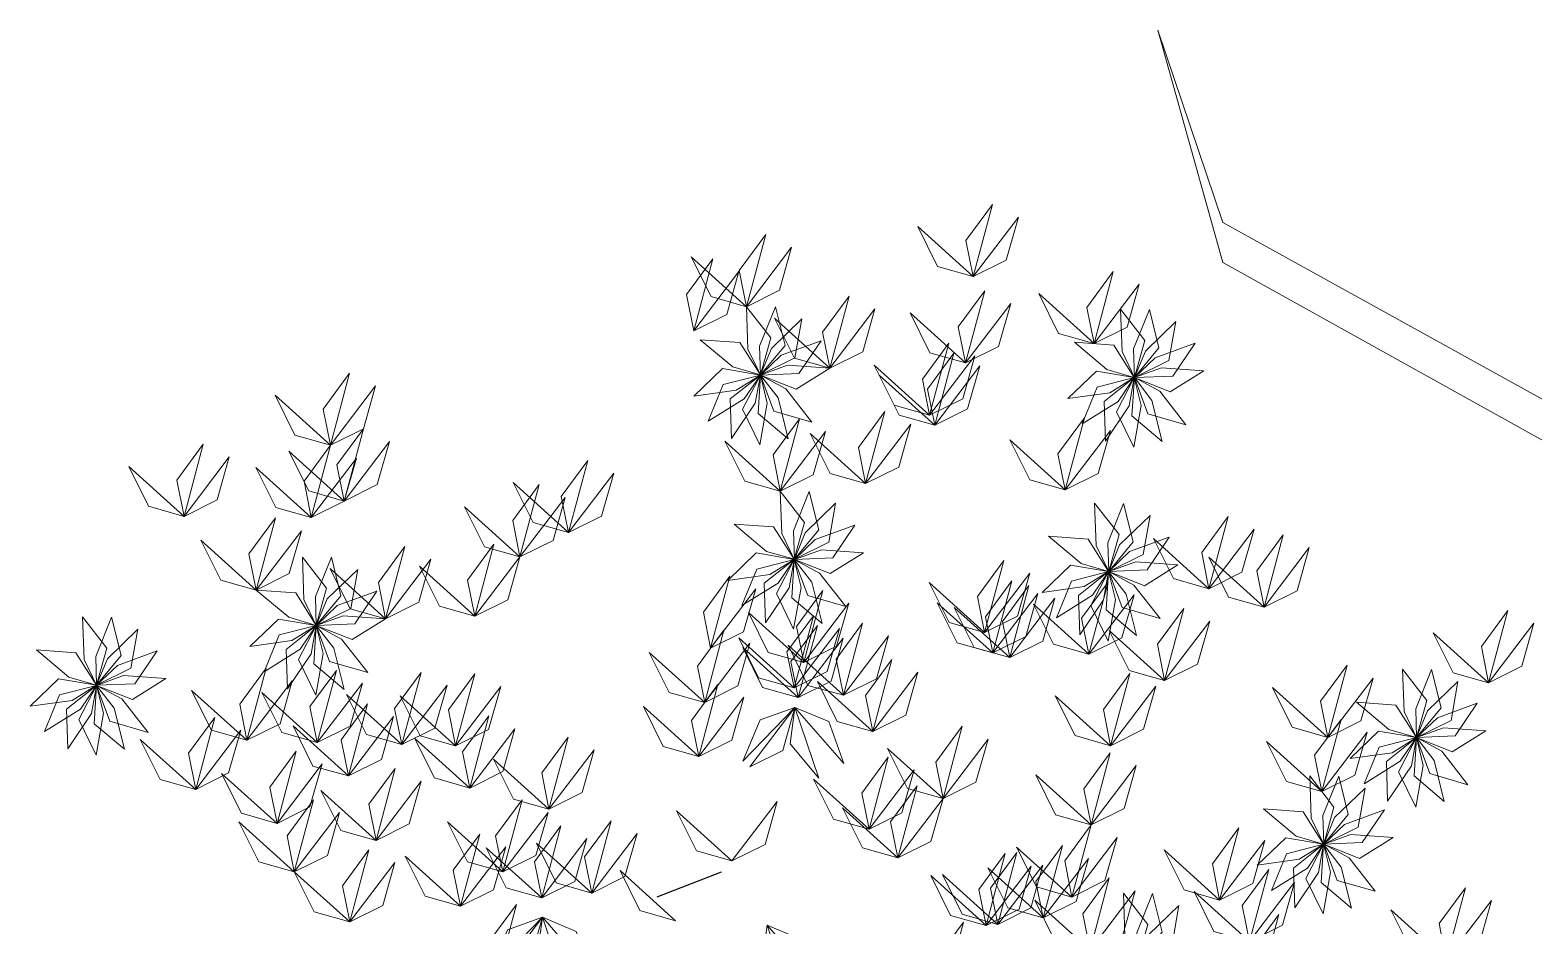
# Model space of a CAD drawing. Header units: inches. Extents: x 4350 to 28384, y -6772 to 993.
# Drawn here: x 5158.6 to 5279.5, y 794.4 to 866.4 of the extents above; entities that cross this region are included whole.
import ezdxf

# ---------------------------------------------------------------- set-up
doc = ezdxf.new("R2010")
doc.units = ezdxf.units.IN
doc.header["$MEASUREMENT"] = 0
doc.layers.add('nascosti', color=1, linetype='Continuous')

msp = doc.modelspace()

# ---------------------------------------------------------------- linework, layer by layer
at = {"layer": 'nascosti', "linetype": 'Continuous'}
msp.add_line((5214.16, 798.76), (5208.98, 796.77), dxfattribs=at)
at = {"layer": 'nascosti', "linetype": 'Continuous', "lineweight": 0}
msp.add_lwpolyline([(5282.26, 835.62), (5254.48, 850.98), (5249.26, 866.44), (5254.49, 847.76), (5280.99, 833.03)], dxfattribs=at)
at = {"layer": 'nascosti', "lineweight": 0}
for points in [[(5234.42, 846.63), (5233.83, 849.53), (5235.96, 852.42), (5234.42, 846.63)], [(5234.42, 846.63), (5237.07, 847.95), (5238.05, 851.4), (5234.42, 846.63)], [(5216.19, 844.21), (5215.61, 847.12), (5217.74, 850.01), (5216.19, 844.21)], [(5234.42, 846.63), (5231.56, 847.43), (5229.96, 850.65), (5234.42, 846.63)], [(5216.19, 844.21), (5218.85, 845.53), (5219.82, 848.99), (5216.19, 844.21)], [(5211.95, 842.27), (5211.36, 845.18), (5213.49, 848.07), (5211.95, 842.27)], [(5216.19, 844.21), (5213.34, 845.02), (5211.74, 848.23), (5216.19, 844.21)], [(5211.95, 842.27), (5214.6, 843.59), (5215.58, 847.04), (5211.95, 842.27)], [(5244.13, 841.24), (5243.55, 844.15), (5245.68, 847.04), (5244.13, 841.24)], [(5233.8, 839.69), (5233.21, 842.6), (5235.34, 845.49), (5233.8, 839.69)], [(5244.13, 841.24), (5241.28, 842.05), (5239.68, 845.26), (5244.13, 841.24)], [(5244.13, 841.24), (5246.79, 842.56), (5247.76, 846.02), (5244.13, 841.24)], [(5216.19, 844.21), (5216.31, 840.81), (5217.32, 838.73), (5218.15, 841.7), (5216.19, 844.21)], [(5218.52, 844.19), (5217.25, 841.03), (5217.32, 838.73), (5219.29, 841.1), (5218.52, 844.19)], [(5222.89, 839.26), (5222.31, 842.17), (5224.44, 845.06), (5222.89, 839.26)], [(5222.89, 839.26), (5225.55, 840.58), (5226.52, 844.04), (5222.89, 839.26)], [(5233.8, 839.69), (5236.45, 841.01), (5237.43, 844.47), (5233.8, 839.69)], [(5246.26, 844.01), (5246.38, 840.6), (5247.38, 838.52), (5248.21, 841.49), (5246.26, 844.01)], [(5248.59, 843.99), (5247.31, 840.83), (5247.38, 838.52), (5249.35, 840.9), (5248.59, 843.99)], [(5220.65, 843.23), (5218.19, 840.86), (5217.32, 838.73), (5220.09, 840.1), (5220.65, 843.23)], [(5222.89, 839.26), (5220.04, 840.07), (5218.44, 843.28), (5222.89, 839.26)], [(5233.8, 839.69), (5230.94, 840.5), (5229.35, 843.71), (5233.8, 839.69)], [(5250.71, 843.02), (5248.26, 840.65), (5247.39, 838.52), (5250.15, 839.89), (5250.71, 843.02)], [(5212.48, 841.56), (5215.09, 839.37), (5217.31, 838.73), (5215.66, 841.33), (5212.48, 841.56)], [(5222.19, 841.48), (5218.99, 840.32), (5217.32, 838.72), (5220.41, 838.85), (5222.19, 841.48)], [(5230.91, 835.49), (5230.33, 838.4), (5232.45, 841.29), (5230.91, 835.49)], [(5231.32, 834.69), (5230.73, 837.59), (5232.86, 840.48), (5231.32, 834.69)], [(5230.91, 835.49), (5233.57, 836.81), (5234.54, 840.27), (5230.91, 835.49)], [(5242.55, 841.36), (5245.16, 839.17), (5247.37, 838.52), (5245.72, 841.13), (5242.55, 841.36)], [(5252.25, 841.28), (5249.05, 840.11), (5247.39, 838.51), (5250.47, 838.64), (5252.25, 841.28)], [(5211.97, 837.03), (5215.35, 837.51), (5217.31, 838.72), (5214.26, 839.24), (5211.97, 837.03)], [(5222.89, 839.26), (5219.49, 839.5), (5217.32, 838.72), (5220.19, 837.58), (5222.89, 839.26)], [(5230.91, 835.49), (5228.06, 836.3), (5226.46, 839.51), (5230.91, 835.49)], [(5231.32, 834.69), (5233.97, 836.01), (5234.95, 839.46), (5231.32, 834.69)], [(5242.03, 836.83), (5245.41, 837.3), (5247.37, 838.52), (5244.33, 839.03), (5242.03, 836.83)], [(5252.96, 839.05), (5249.56, 839.29), (5247.39, 838.51), (5250.25, 837.38), (5252.96, 839.05)], [(5182.74, 833.07), (5182.16, 835.98), (5184.29, 838.87), (5182.74, 833.07)], [(5182.74, 833.07), (5185.4, 834.39), (5186.37, 837.84), (5182.74, 833.07)], [(5213.12, 835.01), (5216.01, 836.81), (5217.31, 838.72), (5214.32, 837.95), (5213.12, 835.01)], [(5214.99, 833.62), (5216.9, 836.45), (5217.31, 838.72), (5214.89, 836.8), (5214.99, 833.62)], [(5217.27, 833.12), (5217.86, 836.47), (5217.31, 838.71), (5215.88, 835.98), (5217.27, 833.12)], [(5219.55, 833.58), (5218.73, 836.89), (5217.31, 838.71), (5217.12, 835.63), (5219.55, 833.58)], [(5221.45, 834.94), (5219.35, 837.62), (5217.32, 838.71), (5218.39, 835.82), (5221.45, 834.94)], [(5231.32, 834.69), (5228.47, 835.49), (5226.87, 838.71), (5231.32, 834.69)], [(5243.18, 834.8), (5246.07, 836.6), (5247.37, 838.51), (5244.38, 837.75), (5243.18, 834.8)], [(5245.06, 833.41), (5246.96, 836.24), (5247.37, 838.51), (5244.95, 836.59), (5245.06, 833.41)], [(5247.33, 832.91), (5247.92, 836.27), (5247.37, 838.51), (5245.94, 835.77), (5247.33, 832.91)], [(5249.62, 833.38), (5248.79, 836.68), (5247.38, 838.51), (5247.18, 835.43), (5249.62, 833.38)], [(5251.51, 834.73), (5249.41, 837.42), (5247.38, 838.51), (5248.46, 835.61), (5251.51, 834.73)], [(5182.74, 833.07), (5179.89, 833.88), (5178.29, 837.09), (5182.74, 833.07)], [(5225.77, 829.99), (5225.19, 832.9), (5227.32, 835.79), (5225.77, 829.99)], [(5183.85, 828.59), (5183.27, 831.5), (5185.4, 834.39), (5183.85, 828.59)], [(5218.91, 829.39), (5218.33, 832.3), (5220.45, 835.19), (5218.91, 829.39)], [(5225.77, 829.99), (5228.43, 831.31), (5229.41, 834.77), (5225.77, 829.99)], [(5241.82, 829.49), (5241.23, 832.39), (5243.36, 835.28), (5241.82, 829.49)], [(5241.82, 829.49), (5244.47, 830.81), (5245.45, 834.26), (5241.82, 829.49)], [(5170.98, 827.36), (5170.39, 830.27), (5172.52, 833.16), (5170.98, 827.36)], [(5181.2, 827.27), (5180.62, 830.18), (5182.74, 833.07), (5181.2, 827.27)], [(5183.85, 828.59), (5186.51, 829.91), (5187.48, 833.37), (5183.85, 828.59)], [(5218.91, 829.39), (5216.06, 830.2), (5214.46, 833.41), (5218.91, 829.39)], [(5218.91, 829.39), (5221.56, 830.71), (5222.54, 834.17), (5218.91, 829.39)], [(5225.77, 829.99), (5222.92, 830.8), (5221.32, 834.01), (5225.77, 829.99)], [(5241.82, 829.49), (5238.96, 830.3), (5237.36, 833.51), (5241.82, 829.49)], [(5170.98, 827.36), (5173.63, 828.68), (5174.61, 832.14), (5170.98, 827.36)], [(5183.85, 828.59), (5181, 829.4), (5179.4, 832.61), (5183.85, 828.59)], [(5181.2, 827.27), (5183.85, 828.59), (5184.83, 832.05), (5181.2, 827.27)], [(5201.89, 826.06), (5201.3, 828.96), (5203.43, 831.85), (5201.89, 826.06)], [(5170.98, 827.36), (5168.13, 828.17), (5166.53, 831.38), (5170.98, 827.36)], [(5181.2, 827.27), (5178.35, 828.08), (5176.75, 831.29), (5181.2, 827.27)], [(5201.89, 826.06), (5204.54, 827.38), (5205.52, 830.83), (5201.89, 826.06)], [(5197.98, 824.11), (5197.4, 827.02), (5199.52, 829.91), (5197.98, 824.11)], [(5201.89, 826.06), (5199.04, 826.86), (5197.44, 830.08), (5201.89, 826.06)], [(5218.91, 829.39), (5219.03, 825.99), (5220.03, 823.91), (5220.86, 826.88), (5218.91, 829.39)], [(5221.24, 829.37), (5219.96, 826.21), (5220.04, 823.91), (5222, 826.29), (5221.24, 829.37)], [(5197.98, 824.11), (5200.64, 825.43), (5201.61, 828.89), (5197.98, 824.11)], [(5223.36, 828.41), (5220.91, 826.04), (5220.04, 823.91), (5222.8, 825.28), (5223.36, 828.41)], [(5244.18, 828.42), (5244.3, 825.02), (5245.31, 822.94), (5246.14, 825.91), (5244.18, 828.42)], [(5246.51, 828.4), (5245.24, 825.24), (5245.31, 822.94), (5247.28, 825.31), (5246.51, 828.4)], [(5176.78, 821.44), (5176.19, 824.34), (5178.32, 827.23), (5176.78, 821.44)], [(5197.98, 824.11), (5195.13, 824.92), (5193.53, 828.13), (5197.98, 824.11)], [(5248.64, 827.44), (5246.18, 825.07), (5245.31, 822.93), (5248.08, 824.31), (5248.64, 827.44)], [(5253.37, 821.55), (5252.79, 824.46), (5254.91, 827.35), (5253.37, 821.55)], [(5176.78, 821.44), (5179.43, 822.76), (5180.41, 826.21), (5176.78, 821.44)], [(5215.2, 826.74), (5217.81, 824.55), (5220.03, 823.91), (5218.37, 826.51), (5215.2, 826.74)], [(5224.91, 826.66), (5221.7, 825.5), (5220.04, 823.9), (5223.12, 824.03), (5224.91, 826.66)], [(5240.47, 825.77), (5243.09, 823.58), (5245.3, 822.94), (5243.65, 825.54), (5240.47, 825.77)], [(5253.37, 821.55), (5256.02, 822.87), (5257, 826.33), (5253.37, 821.55)], [(5257.8, 820.07), (5257.21, 822.98), (5259.34, 825.87), (5257.8, 820.07)], [(5176.78, 821.44), (5173.92, 822.24), (5172.32, 825.46), (5176.78, 821.44)], [(5187.18, 819.14), (5186.6, 822.04), (5188.73, 824.93), (5187.18, 819.14)], [(5194.35, 819.34), (5193.77, 822.24), (5195.89, 825.13), (5194.35, 819.34)], [(5225.61, 824.44), (5222.21, 824.68), (5220.04, 823.9), (5222.91, 822.76), (5225.61, 824.44)], [(5250.18, 825.69), (5246.98, 824.53), (5245.31, 822.93), (5248.4, 823.06), (5250.18, 825.69)], [(5253.37, 821.55), (5250.52, 822.36), (5248.92, 825.57), (5253.37, 821.55)], [(5257.8, 820.07), (5260.45, 821.39), (5261.43, 824.85), (5257.8, 820.07)], [(5180.49, 824.09), (5180.6, 820.68), (5181.61, 818.6), (5182.44, 821.58), (5180.49, 824.09)], [(5182.82, 824.07), (5181.54, 820.91), (5181.61, 818.6), (5183.58, 820.98), (5182.82, 824.07)], [(5187.18, 819.14), (5189.84, 820.46), (5190.82, 823.91), (5187.18, 819.14)], [(5194.35, 819.34), (5191.5, 820.14), (5189.9, 823.36), (5194.35, 819.34)], [(5194.35, 819.34), (5197, 820.66), (5197.98, 824.11), (5194.35, 819.34)], [(5214.69, 822.21), (5218.06, 822.69), (5220.02, 823.9), (5216.98, 824.42), (5214.69, 822.21)], [(5215.83, 820.19), (5218.73, 821.99), (5220.02, 823.9), (5217.03, 823.13), (5215.83, 820.19)], [(5217.71, 818.8), (5219.62, 821.63), (5220.02, 823.9), (5217.61, 821.98), (5217.71, 818.8)], [(5219.98, 818.3), (5220.58, 821.65), (5220.03, 823.89), (5218.6, 821.16), (5219.98, 818.3)], [(5222.27, 818.76), (5221.44, 822.07), (5220.03, 823.89), (5219.84, 820.81), (5222.27, 818.76)], [(5224.17, 820.12), (5222.07, 822.8), (5220.03, 823.89), (5221.11, 821), (5224.17, 820.12)], [(5235.33, 818.02), (5234.75, 820.92), (5236.87, 823.81), (5235.33, 818.02)], [(5239.96, 821.24), (5243.34, 821.72), (5245.3, 822.93), (5242.25, 823.45), (5239.96, 821.24)], [(5250.88, 823.47), (5247.48, 823.71), (5245.31, 822.93), (5248.18, 821.79), (5250.88, 823.47)], [(5257.8, 820.07), (5254.95, 820.88), (5253.35, 824.09), (5257.8, 820.07)], [(5184.94, 823.1), (5182.49, 820.74), (5181.61, 818.6), (5184.38, 819.97), (5184.94, 823.1)], [(5187.18, 819.14), (5184.33, 819.94), (5182.73, 823.16), (5187.18, 819.14)], [(5213.31, 816.76), (5212.73, 819.67), (5214.85, 822.56), (5213.31, 816.76)], [(5235.33, 818.02), (5237.98, 819.34), (5238.96, 822.79), (5235.33, 818.02)], [(5235.99, 816.4), (5235.4, 819.3), (5237.53, 822.19), (5235.99, 816.4)], [(5241.11, 819.21), (5244, 821.02), (5245.3, 822.93), (5242.31, 822.16), (5241.11, 819.21)], [(5242.98, 817.83), (5244.89, 820.66), (5245.3, 822.93), (5242.88, 821.01), (5242.98, 817.83)], [(5245.26, 817.33), (5245.85, 820.68), (5245.3, 822.92), (5243.87, 820.19), (5245.26, 817.33)], [(5247.54, 817.79), (5246.72, 821.1), (5245.3, 822.92), (5245.11, 819.84), (5247.54, 817.79)], [(5249.44, 819.15), (5247.34, 821.83), (5245.31, 822.92), (5246.38, 820.03), (5249.44, 819.15)], [(5176.78, 821.44), (5179.39, 819.25), (5181.6, 818.6), (5179.95, 821.21), (5176.78, 821.44)], [(5186.48, 821.36), (5183.28, 820.19), (5181.62, 818.6), (5184.7, 818.73), (5186.48, 821.36)], [(5213.31, 816.76), (5215.96, 818.08), (5216.94, 821.54), (5213.31, 816.76)], [(5220.79, 815.62), (5220.2, 818.52), (5222.33, 821.41), (5220.79, 815.62)], [(5235.33, 818.02), (5232.48, 818.83), (5230.88, 822.04), (5235.33, 818.02)], [(5235.99, 816.4), (5238.64, 817.72), (5239.62, 821.17), (5235.99, 816.4)], [(5237.35, 816.01), (5236.77, 818.92), (5238.9, 821.81), (5237.35, 816.01)], [(5243.72, 816.28), (5243.13, 819.18), (5245.26, 822.07), (5243.72, 816.28)], [(5243.72, 816.28), (5246.37, 817.6), (5247.35, 821.05), (5243.72, 816.28)], [(5220.79, 815.62), (5223.44, 816.94), (5224.42, 820.39), (5220.79, 815.62)], [(5235.99, 816.4), (5233.13, 817.2), (5231.53, 820.42), (5235.99, 816.4)], [(5237.35, 816.01), (5234.5, 816.82), (5232.9, 820.03), (5237.35, 816.01)], [(5237.35, 816.01), (5240.01, 817.33), (5240.98, 820.79), (5237.35, 816.01)], [(5243.72, 816.28), (5240.87, 817.08), (5239.27, 820.3), (5243.72, 816.28)], [(5249.8, 814.17), (5249.22, 817.08), (5251.34, 819.97), (5249.8, 814.17)], [(5275.85, 813.99), (5275.27, 816.9), (5277.4, 819.79), (5275.85, 813.99)], [(5162.82, 819.28), (5162.94, 815.87), (5163.94, 813.79), (5164.77, 816.76), (5162.82, 819.28)], [(5165.15, 819.26), (5163.88, 816.1), (5163.95, 813.79), (5165.91, 816.17), (5165.15, 819.26)], [(5176.26, 816.91), (5179.64, 817.38), (5181.6, 818.6), (5178.56, 819.11), (5176.26, 816.91)], [(5177.41, 814.88), (5180.3, 816.69), (5181.6, 818.59), (5178.61, 817.83), (5177.41, 814.88)], [(5179.28, 813.49), (5181.19, 816.32), (5181.6, 818.59), (5179.18, 816.67), (5179.28, 813.49)], [(5181.56, 812.99), (5182.15, 816.35), (5181.6, 818.59), (5180.17, 815.85), (5181.56, 812.99)], [(5183.84, 813.46), (5183.02, 816.76), (5181.61, 818.59), (5181.41, 815.51), (5183.84, 813.46)], [(5187.18, 819.14), (5183.78, 819.37), (5181.61, 818.59), (5184.48, 817.46), (5187.18, 819.14)], [(5185.74, 814.81), (5183.64, 817.5), (5181.61, 818.59), (5182.68, 815.7), (5185.74, 814.81)], [(5220.79, 815.62), (5217.94, 816.42), (5216.34, 819.64), (5220.79, 815.62)], [(5220.03, 813.57), (5219.44, 816.48), (5221.57, 819.37), (5220.03, 813.57)], [(5220.34, 812.8), (5219.76, 815.7), (5221.89, 818.59), (5220.34, 812.8)], [(5223.99, 812.98), (5223.4, 815.88), (5225.53, 818.77), (5223.99, 812.98)], [(5249.8, 814.17), (5252.46, 815.49), (5253.43, 818.94), (5249.8, 814.17)], [(5275.85, 813.99), (5278.51, 815.31), (5279.48, 818.77), (5275.85, 813.99)], [(5167.27, 818.29), (5164.82, 815.92), (5163.95, 813.79), (5166.71, 815.16), (5167.27, 818.29)], [(5212.83, 812.41), (5212.25, 815.32), (5214.37, 818.21), (5212.83, 812.41)], [(5220.03, 813.57), (5217.17, 814.38), (5215.57, 817.59), (5220.03, 813.57)], [(5220.03, 813.57), (5222.68, 814.9), (5223.66, 818.35), (5220.03, 813.57)], [(5220.34, 812.8), (5223, 814.12), (5223.97, 817.57), (5220.34, 812.8)], [(5223.99, 812.98), (5226.64, 814.3), (5227.62, 817.75), (5223.99, 812.98)], [(5249.8, 814.17), (5246.95, 814.98), (5245.35, 818.19), (5249.8, 814.17)], [(5275.85, 813.99), (5273, 814.8), (5271.4, 818.01), (5275.85, 813.99)], [(5159.11, 816.63), (5161.72, 814.44), (5163.94, 813.79), (5162.28, 816.4), (5159.11, 816.63)], [(5168.82, 816.55), (5165.62, 815.38), (5163.95, 813.79), (5167.03, 813.91), (5168.82, 816.55)], [(5212.83, 812.41), (5209.98, 813.22), (5208.38, 816.43), (5212.83, 812.41)], [(5212.83, 812.41), (5215.49, 813.73), (5216.46, 817.18), (5212.83, 812.41)], [(5220.34, 812.8), (5217.49, 813.6), (5215.89, 816.81), (5220.34, 812.8)], [(5223.99, 812.98), (5221.13, 813.78), (5219.53, 817), (5223.99, 812.98)], [(5176.03, 809.37), (5175.45, 812.27), (5177.57, 815.16), (5176.03, 809.37)], [(5181.69, 809.19), (5181.1, 812.09), (5183.23, 814.98), (5181.69, 809.19)], [(5226.34, 810.07), (5225.76, 812.97), (5227.88, 815.86), (5226.34, 810.07)], [(5262.93, 809.6), (5262.34, 812.51), (5264.47, 815.4), (5262.93, 809.6)], [(5268.93, 815.08), (5269.05, 811.67), (5270.06, 809.59), (5270.89, 812.57), (5268.93, 815.08)], [(5271.27, 815.06), (5269.99, 811.9), (5270.06, 809.59), (5272.03, 811.97), (5271.27, 815.06)], [(5158.6, 812.1), (5161.97, 812.57), (5163.93, 813.79), (5160.89, 814.3), (5158.6, 812.1)], [(5159.75, 810.07), (5162.64, 811.87), (5163.93, 813.78), (5160.95, 813.02), (5159.75, 810.07)], [(5161.62, 808.68), (5163.53, 811.51), (5163.94, 813.78), (5161.52, 811.86), (5161.62, 808.68)], [(5163.9, 808.18), (5164.49, 811.54), (5163.94, 813.78), (5162.51, 811.04), (5163.9, 808.18)], [(5166.18, 808.65), (5165.36, 811.95), (5163.94, 813.78), (5163.75, 810.7), (5166.18, 808.65)], [(5169.52, 814.33), (5166.12, 814.56), (5163.95, 813.78), (5166.82, 812.65), (5169.52, 814.33)], [(5168.08, 810), (5165.98, 812.69), (5163.95, 813.78), (5165.02, 810.89), (5168.08, 810)], [(5176.03, 809.37), (5178.69, 810.69), (5179.66, 814.14), (5176.03, 809.37)], [(5181.69, 809.19), (5184.34, 810.51), (5185.32, 813.96), (5181.69, 809.19)], [(5188.49, 809.02), (5187.9, 811.92), (5190.03, 814.81), (5188.49, 809.02)], [(5188.49, 809.02), (5191.14, 810.34), (5192.12, 813.79), (5188.49, 809.02)], [(5192.81, 808.91), (5192.23, 811.82), (5194.35, 814.71), (5192.81, 808.91)], [(5192.81, 808.91), (5195.46, 810.23), (5196.44, 813.68), (5192.81, 808.91)], [(5212.35, 808.06), (5211.77, 810.97), (5213.9, 813.86), (5212.35, 808.06)], [(5226.34, 810.07), (5223.49, 810.87), (5221.89, 814.09), (5226.34, 810.07)], [(5226.34, 810.07), (5228.99, 811.39), (5229.97, 814.84), (5226.34, 810.07)], [(5245.46, 808.93), (5244.88, 811.84), (5247, 814.73), (5245.46, 808.93)], [(5245.46, 808.93), (5248.11, 810.25), (5249.09, 813.71), (5245.46, 808.93)], [(5262.93, 809.6), (5265.58, 810.92), (5266.56, 814.37), (5262.93, 809.6)], [(5273.39, 814.09), (5270.94, 811.73), (5270.06, 809.59), (5272.83, 810.96), (5273.39, 814.09)], [(5176.03, 809.37), (5173.18, 810.17), (5171.58, 813.38), (5176.03, 809.37)], [(5181.69, 809.19), (5178.83, 810), (5177.23, 813.21), (5181.69, 809.19)], [(5188.49, 809.02), (5185.63, 809.82), (5184.03, 813.04), (5188.49, 809.02)], [(5192.81, 808.91), (5189.96, 809.72), (5188.36, 812.93), (5192.81, 808.91)], [(5212.35, 808.06), (5215.01, 809.38), (5215.98, 812.83), (5212.35, 808.06)], [(5245.46, 808.93), (5242.61, 809.74), (5241.01, 812.95), (5245.46, 808.93)], [(5262.93, 809.6), (5260.07, 810.41), (5258.48, 813.62), (5262.93, 809.6)], [(5265.22, 812.43), (5267.84, 810.24), (5270.05, 809.59), (5268.4, 812.2), (5265.22, 812.43)], [(5184.19, 806.5), (5183.6, 809.4), (5185.73, 812.29), (5184.19, 806.5)], [(5184.19, 806.5), (5186.84, 807.82), (5187.82, 811.27), (5184.19, 806.5)], [(5193.95, 805.53), (5193.37, 808.43), (5195.49, 811.32), (5193.95, 805.53)], [(5212.35, 808.06), (5209.5, 808.87), (5207.9, 812.08), (5212.35, 808.06)], [(5220.08, 812.01), (5217.29, 811.01), (5215.9, 807.7), (5220.08, 812.01)], [(5216.45, 807.23), (5219.1, 808.55), (5220.08, 812.01), (5216.45, 807.23)], [(5220.08, 812.01), (5219.69, 809.07), (5222, 806.33), (5220.08, 812.01)], [(5220.08, 812.01), (5222.81, 810.87), (5224.02, 807.49), (5220.08, 812.01)], [(5274.93, 812.35), (5271.73, 811.18), (5270.06, 809.59), (5273.15, 809.72), (5274.93, 812.35)], [(5171.91, 805.42), (5171.33, 808.32), (5173.45, 811.21), (5171.91, 805.42)], [(5171.91, 805.42), (5174.56, 806.74), (5175.54, 810.19), (5171.91, 805.42)], [(5184.19, 806.5), (5181.34, 807.3), (5179.74, 810.52), (5184.19, 806.5)], [(5193.95, 805.53), (5196.61, 806.85), (5197.58, 810.3), (5193.95, 805.53)], [(5231.99, 804.69), (5231.4, 807.6), (5233.53, 810.49), (5231.99, 804.69)], [(5262.45, 805.25), (5261.86, 808.16), (5263.99, 811.05), (5262.45, 805.25)], [(5262.45, 805.25), (5265.1, 806.57), (5266.08, 810.02), (5262.45, 805.25)], [(5264.71, 807.9), (5268.09, 808.37), (5270.05, 809.59), (5267.01, 810.1), (5264.71, 807.9)], [(5275.63, 810.13), (5272.23, 810.36), (5270.06, 809.58), (5272.93, 808.45), (5275.63, 810.13)], [(5171.91, 805.42), (5169.06, 806.22), (5167.46, 809.44), (5171.91, 805.42)], [(5193.95, 805.53), (5191.1, 806.34), (5189.5, 809.55), (5193.95, 805.53)], [(5200.31, 803.83), (5199.73, 806.74), (5201.85, 809.63), (5200.31, 803.83)], [(5231.99, 804.69), (5234.64, 806.01), (5235.62, 809.47), (5231.99, 804.69)], [(5262.45, 805.25), (5259.6, 806.06), (5258, 809.27), (5262.45, 805.25)], [(5265.86, 805.87), (5268.75, 807.68), (5270.05, 809.58), (5267.06, 808.82), (5265.86, 805.87)], [(5267.73, 804.48), (5269.64, 807.31), (5270.05, 809.58), (5267.63, 807.66), (5267.73, 804.48)], [(5270.01, 803.98), (5270.6, 807.34), (5270.05, 809.58), (5268.62, 806.84), (5270.01, 803.98)], [(5272.29, 804.45), (5271.47, 807.75), (5270.05, 809.58), (5269.86, 806.5), (5272.29, 804.45)], [(5274.19, 805.8), (5272.09, 808.49), (5270.06, 809.58), (5271.13, 806.69), (5274.19, 805.8)], [(5178.45, 802.69), (5177.86, 805.6), (5179.99, 808.49), (5178.45, 802.69)], [(5178.45, 802.69), (5177.86, 805.6), (5179.99, 808.49), (5178.45, 802.69)], [(5200.31, 803.83), (5197.46, 804.64), (5195.86, 807.85), (5200.31, 803.83)], [(5200.31, 803.83), (5202.97, 805.16), (5203.94, 808.61), (5200.31, 803.83)], [(5226.04, 802.23), (5225.46, 805.13), (5227.58, 808.02), (5226.04, 802.23)], [(5231.99, 804.69), (5229.14, 805.5), (5227.54, 808.71), (5231.99, 804.69)], [(5243.89, 802.57), (5243.31, 805.47), (5245.44, 808.36), (5243.89, 802.57)], [(5178.45, 802.69), (5175.59, 803.5), (5173.99, 806.71), (5178.45, 802.69)], [(5178.45, 802.69), (5175.59, 803.5), (5173.99, 806.71), (5178.45, 802.69)], [(5178.45, 802.69), (5181.1, 804.01), (5182.08, 807.47), (5178.45, 802.69)], [(5178.45, 802.69), (5181.1, 804.01), (5182.08, 807.47), (5178.45, 802.69)], [(5186.42, 801.32), (5185.83, 804.22), (5187.96, 807.11), (5186.42, 801.32)], [(5226.04, 802.23), (5228.69, 803.55), (5229.67, 807), (5226.04, 802.23)], [(5243.89, 802.57), (5241.04, 803.38), (5239.44, 806.59), (5243.89, 802.57)], [(5243.89, 802.57), (5246.55, 803.89), (5247.52, 807.34), (5243.89, 802.57)], [(5261.47, 806.51), (5261.59, 803.1), (5262.6, 801.02), (5263.42, 803.99), (5261.47, 806.51)], [(5263.8, 806.49), (5262.53, 803.33), (5262.6, 801.02), (5264.56, 803.4), (5263.8, 806.49)], [(5186.42, 801.32), (5183.57, 802.12), (5181.97, 805.33), (5186.42, 801.32)], [(5186.42, 801.32), (5189.07, 802.64), (5190.05, 806.09), (5186.42, 801.32)], [(5226.04, 802.23), (5223.19, 803.03), (5221.59, 806.25), (5226.04, 802.23)], [(5228.36, 799.92), (5227.77, 802.82), (5229.9, 805.71), (5228.36, 799.92)], [(5265.92, 805.52), (5263.47, 803.15), (5262.6, 801.02), (5265.36, 802.39), (5265.92, 805.52)], [(5179.84, 798.8), (5179.26, 801.7), (5181.39, 804.59), (5179.84, 798.8)], [(5196.61, 798.79), (5196.02, 801.7), (5198.15, 804.59), (5196.61, 798.79)], [(5215.02, 799.67), (5217.68, 800.99), (5218.65, 804.45), (5215.02, 799.67)], [(5228.36, 799.92), (5231.01, 801.24), (5231.99, 804.69), (5228.36, 799.92)], [(5179.84, 798.8), (5176.99, 799.6), (5175.39, 802.82), (5179.84, 798.8)], [(5179.84, 798.8), (5182.5, 800.12), (5183.47, 803.57), (5179.84, 798.8)], [(5196.61, 798.79), (5193.75, 799.6), (5192.15, 802.81), (5196.61, 798.79)], [(5196.61, 798.79), (5199.26, 800.11), (5200.24, 803.57), (5196.61, 798.79)], [(5203.76, 797.09), (5203.17, 800), (5205.3, 802.89), (5203.76, 797.09)], [(5215.02, 799.67), (5212.17, 800.48), (5210.57, 803.69), (5215.02, 799.67)], [(5228.36, 799.92), (5225.51, 800.72), (5223.91, 803.94), (5228.36, 799.92)], [(5257.76, 803.86), (5260.37, 801.67), (5262.59, 801.02), (5260.94, 803.63), (5257.76, 803.86)], [(5267.47, 803.78), (5264.27, 802.61), (5262.6, 801.01), (5265.68, 801.14), (5267.47, 803.78)], [(5193.21, 796.04), (5192.62, 798.94), (5194.75, 801.83), (5193.21, 796.04)], [(5199.73, 796.7), (5199.14, 799.61), (5201.27, 802.5), (5199.73, 796.7)], [(5203.76, 797.09), (5206.41, 798.41), (5207.39, 801.87), (5203.76, 797.09)], [(5242.35, 796.77), (5241.77, 799.68), (5243.89, 802.57), (5242.35, 796.77)], [(5242.35, 796.77), (5245.01, 798.09), (5245.98, 801.55), (5242.35, 796.77)], [(5254.23, 796.53), (5253.65, 799.44), (5255.78, 802.33), (5254.23, 796.53)], [(5268.17, 801.55), (5264.77, 801.79), (5262.6, 801.01), (5265.47, 799.87), (5268.17, 801.55)], [(5184.3, 794.78), (5183.71, 797.68), (5185.84, 800.57), (5184.3, 794.78)], [(5193.21, 796.04), (5195.86, 797.36), (5196.84, 800.81), (5193.21, 796.04)], [(5199.73, 796.7), (5196.87, 797.51), (5195.27, 800.72), (5199.73, 796.7)], [(5203.76, 797.09), (5200.9, 797.9), (5199.3, 801.11), (5203.76, 797.09)], [(5199.73, 796.7), (5202.38, 798.02), (5203.36, 801.48), (5199.73, 796.7)], [(5236.39, 794.57), (5235.8, 797.47), (5237.93, 800.36), (5236.39, 794.57)], [(5242.35, 796.77), (5239.5, 797.58), (5237.9, 800.79), (5242.35, 796.77)], [(5240.05, 795.1), (5239.46, 798.01), (5241.59, 800.9), (5240.05, 795.1)], [(5254.23, 796.53), (5251.38, 797.34), (5249.78, 800.55), (5254.23, 796.53)], [(5254.23, 796.53), (5256.89, 797.85), (5257.87, 801.3), (5254.23, 796.53)], [(5257.25, 799.33), (5260.62, 799.8), (5262.58, 801.02), (5259.54, 801.53), (5257.25, 799.33)], [(5258.4, 797.3), (5261.29, 799.1), (5262.58, 801.01), (5259.6, 800.24), (5258.4, 797.3)], [(5260.27, 795.91), (5262.18, 798.74), (5262.59, 801.01), (5260.17, 799.09), (5260.27, 795.91)], [(5262.55, 795.41), (5263.14, 798.77), (5262.59, 801.01), (5261.16, 798.27), (5262.55, 795.41)], [(5264.83, 795.88), (5264.01, 799.18), (5262.59, 801.01), (5262.4, 797.93), (5264.83, 795.88)], [(5266.73, 797.23), (5264.63, 799.92), (5262.6, 801.01), (5263.67, 798.11), (5266.73, 797.23)], [(5184.3, 794.78), (5186.95, 796.1), (5187.93, 799.55), (5184.3, 794.78)], [(5193.21, 796.04), (5190.35, 796.85), (5188.75, 800.06), (5193.21, 796.04)], [(5235.45, 794.48), (5234.87, 797.38), (5236.99, 800.27), (5235.45, 794.48)], [(5235.45, 794.48), (5238.1, 795.8), (5239.08, 799.25), (5235.45, 794.48)], [(5236.39, 794.57), (5239.04, 795.89), (5240.02, 799.34), (5236.39, 794.57)], [(5240.05, 795.1), (5242.7, 796.42), (5243.68, 799.88), (5240.05, 795.1)], [(5184.3, 794.78), (5181.44, 795.58), (5179.84, 798.8), (5184.3, 794.78)], [(5210.48, 794.87), (5207.63, 795.68), (5206.03, 798.89), (5210.48, 794.87)], [(5235.45, 794.48), (5232.6, 795.28), (5231, 798.5), (5235.45, 794.48)], [(5236.39, 794.57), (5233.54, 795.38), (5231.94, 798.59), (5236.39, 794.57)], [(5240.05, 795.1), (5237.19, 795.91), (5235.59, 799.12), (5240.05, 795.1)], [(5243.81, 792.5), (5243.23, 795.41), (5245.35, 798.3), (5243.81, 792.5)], [(5256.62, 793.2), (5256.04, 796.1), (5258.17, 798.99), (5256.62, 793.2)], [(5256.62, 793.2), (5259.28, 794.52), (5260.25, 797.97), (5256.62, 793.2)], [(5243.81, 792.5), (5246.46, 793.82), (5247.44, 797.28), (5243.81, 792.5)], [(5246.5, 797.07), (5246.62, 793.66), (5247.63, 791.59), (5248.46, 794.56), (5246.5, 797.07)], [(5248.84, 797.05), (5247.56, 793.89), (5247.63, 791.59), (5249.6, 793.96), (5248.84, 797.05)], [(5256.62, 793.2), (5253.77, 794), (5252.17, 797.21), (5256.62, 793.2)], [(5272.45, 791.73), (5271.87, 794.63), (5274, 797.52), (5272.45, 791.73)], [(5196.15, 790.36), (5195.56, 793.27), (5197.69, 796.16), (5196.15, 790.36)], [(5243.81, 792.5), (5240.96, 793.31), (5239.36, 796.52), (5243.81, 792.5)], [(5250.96, 796.09), (5248.5, 793.72), (5247.63, 791.58), (5250.4, 792.95), (5250.96, 796.09)], [(5272.45, 791.73), (5269.6, 792.53), (5268, 795.75), (5272.45, 791.73)], [(5272.45, 791.73), (5275.11, 793.05), (5276.09, 796.5), (5272.45, 791.73)], [(5199.78, 795.14), (5196.99, 794.14), (5195.6, 790.83), (5199.78, 795.14)], [(5196.15, 790.36), (5198.8, 791.68), (5199.78, 795.14), (5196.15, 790.36)], [(5196.15, 790.36), (5198.8, 791.68), (5199.78, 795.14), (5196.15, 790.36)], [(5199.78, 795.14), (5199.39, 792.2), (5201.7, 789.46), (5199.78, 795.14)], [(5199.78, 795.14), (5202.51, 794), (5203.72, 790.62), (5199.78, 795.14)], [(5217.85, 794.5), (5217.46, 791.56), (5219.78, 788.82), (5217.85, 794.5)], [(5217.85, 794.5), (5220.59, 793.36), (5221.79, 789.98), (5217.85, 794.5)], [(5232.09, 788.94), (5231.5, 791.85), (5233.63, 794.74), (5232.09, 788.94)], [(5232.09, 788.94), (5231.5, 791.85), (5233.63, 794.74), (5232.09, 788.94)], [(5257.44, 789.57), (5256.86, 792.48), (5258.98, 795.37), (5257.44, 789.57)]]:
    msp.add_lwpolyline(points, dxfattribs=at)

doc.saveas('drawing.dxf')
